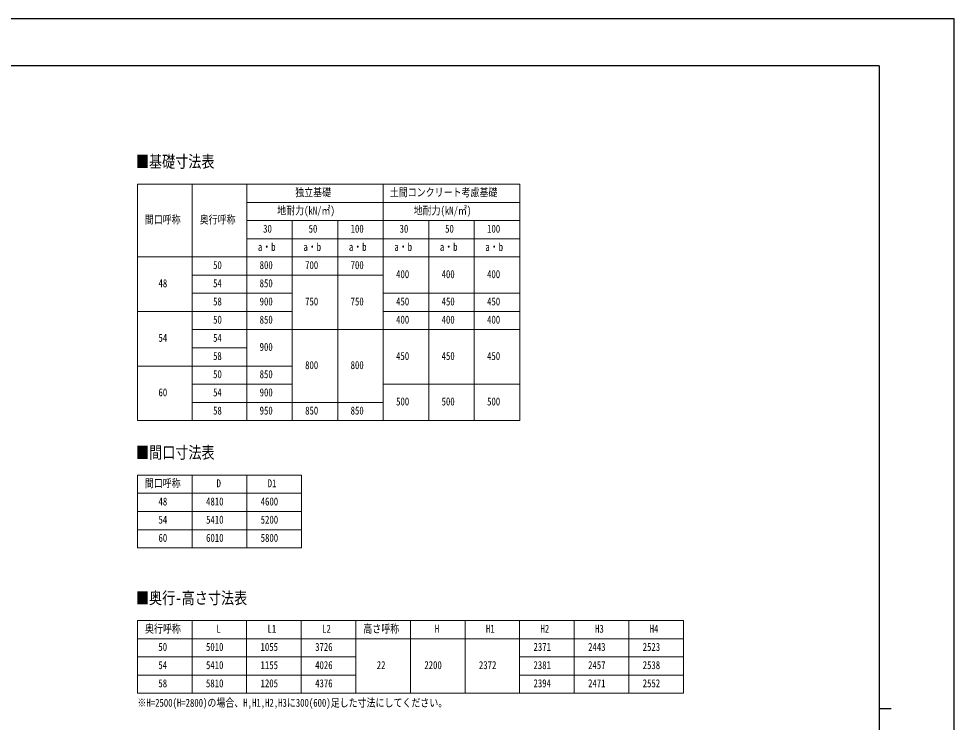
# Model space of a CAD drawing. Units: millimetres, scale not verified. Extents: x -16820 to 16820, y -11880 to 11880.
# Drawn here: x 1396 to 16820, y 273 to 11880 of the extents above; entities that cross this region are included whole.
import ezdxf
from ezdxf.enums import TextEntityAlignment as Align

# ---------------------------------------------------------------- set-up
doc = ezdxf.new("R2010")
doc.units = ezdxf.units.MM
doc.header["$LTSCALE"] = 40
doc.layers.add('0-1_TABLE1', color=7, linetype='Continuous', lineweight=18)
doc.layers.add('0-2_USER1', color=3, linetype='Continuous')
doc.layers.add('0-8_YKK_ZWAK', color=7, linetype='Continuous')
doc.styles.add('ＭＳ ゴシック', font='')
doc.styles.get('ＭＳ ゴシック').set_extended_font_data('MS Gothic')

msp = doc.modelspace()

# ---------------------------------------------------------------- linework, layer by layer
at = {"layer": '0-1_TABLE1'}
for p, q in [((3355.88, 9150), (9655.88, 9150)), ((3355.88, 9150), (3355.88, 5250)), ((5155.88, 8850), (9655.88, 8850)), ((5155.88, 8550), (9655.88, 8550)), ((5905.88, 8550), (5905.88, 5250)), ((6655.88, 8550), (6655.88, 5250)), ((8155.88, 8550), (8155.88, 5250)), ((8905.88, 8550), (8905.88, 5250)), ((5155.88, 8250), (9655.88, 8250)), ((4255.88, 7650), (7405.88, 7650)), ((4255.88, 7350), (5905.88, 7350)), ((7405.88, 7350), (9655.88, 7350)), ((3355.88, 7050), (5905.88, 7050)), ((7405.88, 7050), (9655.88, 7050)), ((4255.88, 6750), (9655.88, 6750)), ((4255.88, 6450), (5155.88, 6450)), ((3355.88, 6150), (5905.88, 6150)), ((4255.88, 5850), (5905.88, 5850)), ((7405.88, 5850), (9655.88, 5850)), ((4255.88, 5550), (7405.88, 5550)), ((3355.88, 4350), (6055.88, 4350)), ((3355.88, 4350), (3355.88, 3150)), ((4255.88, 4350), (4255.88, 3150)), ((5155.88, 4350), (5155.88, 3150)), ((6055.88, 4350), (6055.88, 3150)), ((3355.88, 4050), (6055.88, 4050)), ((3355.88, 3750), (6055.88, 3750)), ((3355.88, 3450), (6055.88, 3450)), ((3355.88, 3150), (6055.88, 3150)), ((3353.73, 1950.5), (12353.73, 1950.5)), ((3353.73, 1950.5), (3353.73, 750.5)), ((4253.73, 1950.5), (4253.73, 750.5)), ((5153.73, 1950.5), (5153.73, 750.5)), ((6053.73, 1950.5), (6053.73, 750.5)), ((6953.73, 1950.5), (6953.73, 750.5)), ((7853.73, 1950.5), (7853.73, 750.5)), ((8753.73, 1950.5), (8753.73, 750.5)), ((9653.73, 1950.5), (9653.73, 750.5)), ((10553.73, 1950.5), (10553.73, 750.5)), ((11453.73, 1950.5), (11453.73, 750.5)), ((12353.73, 1950.5), (12353.73, 750.5)), ((3353.73, 1650.5), (12353.73, 1650.5)), ((3353.73, 1350.5), (6953.73, 1350.5)), ((9653.73, 1350.5), (12353.73, 1350.5)), ((3353.73, 1050.5), (6953.73, 1050.5)), ((9653.73, 1050.5), (12353.73, 1050.5)), ((3353.73, 750.5), (12353.73, 750.5))]:
    msp.add_line(p, q, dxfattribs=at)
for points in [[(4255.88, 9150), (4255.88, 7650), (4255.88, 7050), (4255.88, 5250)], [(5155.88, 9150), (5155.88, 7350), (5155.88, 5250)], [(7405.88, 9150), (7405.88, 7350), (7405.88, 6750), (7405.88, 5250)], [(9655.88, 9150), (9655.88, 8550), (9655.88, 5250)], [(3355.88, 7950), (5905.88, 7950), (6655.88, 7950), (9655.88, 7950)], [(3355.88, 5250), (4255.88, 5250), (9655.88, 5250)]]:
    msp.add_lwpolyline(points, dxfattribs=at)
at = {"layer": '0-8_YKK_ZWAK'}
for p, q in [((15580.08, 11100), (-15619.92, 11100)), ((15580.08, 11100), (15580.08, -10100)), ((15580.08, 500), (15780.08, 500))]:
    msp.add_line(p, q, dxfattribs=at)
msp.add_lwpolyline([(-16820, -11880), (16820, -11880), (16820, 11880), (-16820, 11880)], close=True, dxfattribs=at)

# ---------------------------------------------------------------- texts
at = {"layer": '0-1_TABLE1', "style": 'ＭＳ ゴシック', "width": 0.8}
for s, p in [('独立基礎', (5954.48, 8910)), ('土間コンクリート考慮基礎', (7513.28, 8910)), ('地耐力(kN/㎡)', (5656.88, 8610)), ('地耐力(kN/㎡)', (7906.88, 8610)), ('間口呼称', (3474.68, 8460)), ('奥行呼称', (4379.48, 8460)), ('30', (5425.28, 8310)), ('50', (6175.28, 8310)), ('100', (6867.68, 8310)), ('30', (7675.28, 8310)), ('50', (8425.28, 8310)), ('100', (9117.68, 8310)), ('a・b', (5338.88, 8010)), ('a・b', (6088.88, 8010)), ('a・b', (6838.88, 8010)), ('a・b', (7588.88, 8010)), ('a・b', (8338.88, 8010)), ('a・b', (9088.88, 8010)), ('50', (4600.28, 7710)), ('800', (5367.68, 7710)), ('700', (6117.68, 7710)), ('700', (6867.68, 7710)), ('400', (7617.68, 7560)), ('400', (8367.68, 7560)), ('400', (9117.68, 7560)), ('48', (3700.28, 7410)), ('54', (4600.28, 7410)), ('850', (5367.68, 7410)), ('58', (4600.28, 7110)), ('900', (5367.68, 7110)), ('750', (6117.68, 7110)), ('750', (6867.68, 7110)), ('450', (7617.68, 7110)), ('450', (8367.68, 7110)), ('450', (9117.68, 7110)), ('50', (4600.28, 6810)), ('850', (5367.68, 6810)), ('400', (7617.68, 6810)), ('400', (8367.68, 6810)), ('400', (9117.68, 6810)), ('54', (3700.28, 6510)), ('54', (4600.28, 6510)), ('900', (5367.68, 6360)), ('58', (4600.28, 6210)), ('450', (7617.68, 6210)), ('450', (8367.68, 6210)), ('450', (9117.68, 6210)), ('800', (6117.68, 6060)), ('800', (6867.68, 6060)), ('50', (4600.28, 5910)), ('850', (5367.68, 5910)), ('60', (3700.28, 5610)), ('54', (4600.28, 5610)), ('900', (5367.68, 5610)), ('500', (7617.68, 5460)), ('500', (8367.68, 5460)), ('500', (9117.68, 5460)), ('58', (4600.28, 5310)), ('950', (5367.68, 5310)), ('850', (6117.68, 5310)), ('850', (6867.68, 5310)), ('間口呼称', (3474.68, 4110)), ('D', (4657.88, 4110)), ('D1', (5500.28, 4110)), ('48', (3700.28, 3810)), ('4810', (4485.08, 3810)), ('4600', (5385.08, 3810)), ('54', (3700.28, 3510)), ('5410', (4485.08, 3510)), ('5200', (5385.08, 3510)), ('60', (3700.28, 3210)), ('6010', (4485.08, 3210)), ('5800', (5385.08, 3210)), ('奥行呼称', (3477.33, 1710.5)), ('L', (4655.73, 1710.5)), ('L1', (5498.13, 1710.5)), ('L2', (6398.13, 1710.5)), ('高さ呼称', (7077.33, 1710.5)), ('H', (8255.73, 1710.5)), ('H1', (9098.13, 1710.5)), ('H2', (9998.13, 1710.5)), ('H3', (10898.13, 1710.5)), ('H4', (11798.13, 1710.5)), ('50', (3698.13, 1410.5)), ('5010', (4482.93, 1410.5)), ('1055', (5382.93, 1410.5)), ('3726', (6282.93, 1410.5)), ('2371', (9882.93, 1410.5)), ('2443', (10782.93, 1410.5)), ('2523', (11682.93, 1410.5)), ('54', (3698.13, 1110.5)), ('5410', (4482.93, 1110.5)), ('1155', (5382.93, 1110.5)), ('4026', (6282.93, 1110.5)), ('22', (7298.13, 1110.5)), ('2200', (8082.93, 1110.5)), ('2372', (8982.93, 1110.5)), ('2381', (9882.93, 1110.5)), ('2457', (10782.93, 1110.5)), ('2538', (11682.93, 1110.5)), ('58', (3698.13, 810.5)), ('5810', (4482.93, 810.5)), ('1205', (5382.93, 810.5)), ('4376', (6282.93, 810.5)), ('2394', (9882.93, 810.5)), ('2471', (10782.93, 810.5)), ('2552', (11682.93, 810.5))]:
    msp.add_text(s, height=132, dxfattribs=at).set_placement(p, align=Align.BOTTOM_LEFT)
at = {"layer": '0-2_USER1', "style": 'ＭＳ ゴシック', "width": 0.8}
for s, height, p in [('■基礎寸法表', 197.9, (3327.08, 9364.79)), ('■間口寸法表', 197.9, (3329.23, 4564.79)), ('■奥行-高さ寸法表', 197.9, (3327.08, 2165.29)), ('※H=2500(H=2800)の場合、H,H1,H2,H3に300(600)足した寸法にしてください。', 132, (3353.02, 489.17))]:
    msp.add_text(s, height=height, dxfattribs=at).set_placement(p, align=Align.BOTTOM_LEFT)

doc.saveas('drawing.dxf')
